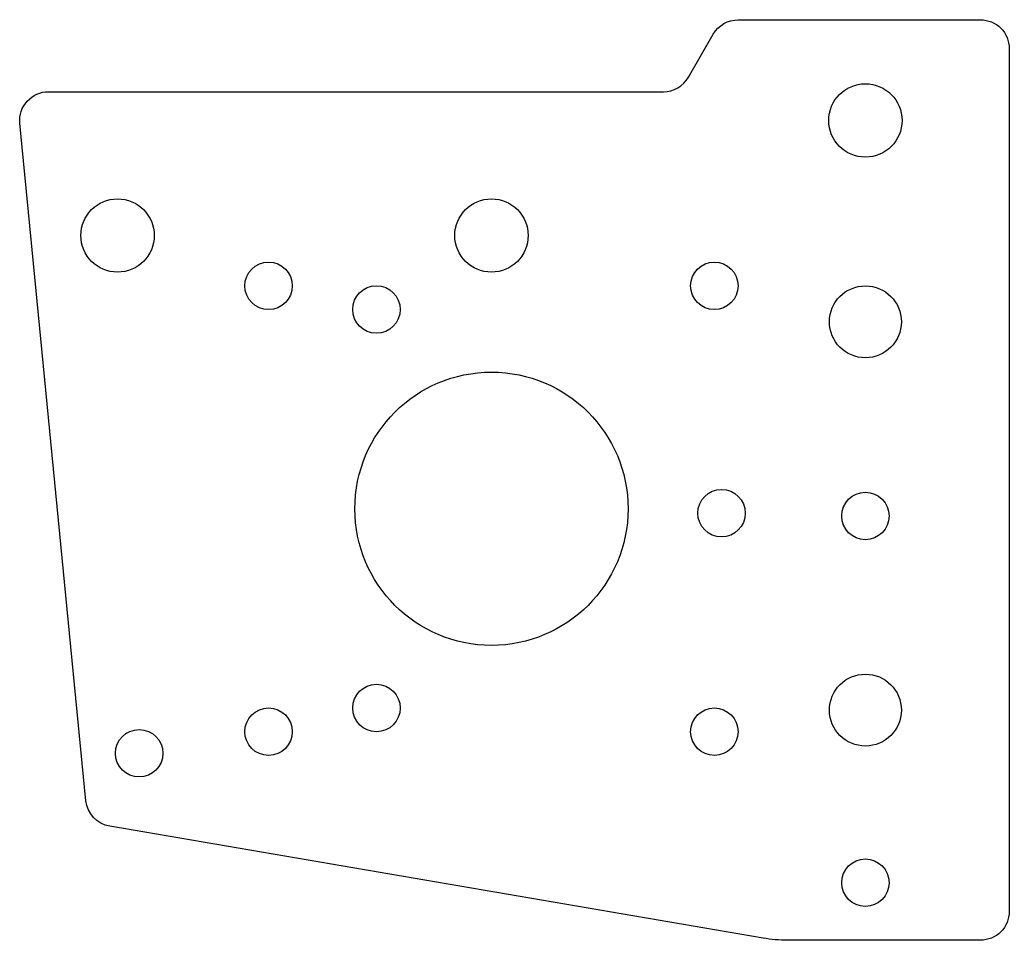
# Model space of a CAD drawing. Header units: millimetres. Extents: x -32.8 to 36, y -30 to 34.
import ezdxf

# ---------------------------------------------------------------- set-up
doc = ezdxf.new("R2010")
doc.units = ezdxf.units.MM
doc.layers.get('0').update_dxf_attribs({"linetype": 'CONTINUOUS'})

msp = doc.modelspace()

# ---------------------------------------------------------------- linework, layer by layer
msp.add_lwpolyline([(17.155, 34), (34, 34, -0.414214), (36, 32), (36, -28, -0.414214), (34, -30), (20.582, -30, -0.0424), (18.895, -29.857), (-26.544, -22.08, -0.338095), (-28.197, -20.303), (-32.789, 26.806, -0.442972), (-30.799, 29), (11.959, 29, 0.267949), (13.691, 30), (15.423, 33, -0.267949)], format="xyb", close=True)
for centre, radius in [((26, 27), 2.55), ((-26, 19), 2.55), ((0, 19), 2.55), ((-15.5, 15.5), 1.65), ((15.5, 15.5), 1.65), ((-8, 13.856), 1.65), ((26, 13), 2.5), ((0, 0), 9.5), ((15.997, -0.308), 1.65), ((26, -0.5), 1.65), ((26, -14), 2.5), ((-8, -13.856), 1.65), ((-15.5, -15.5), 1.65), ((15.5, -15.5), 1.65), ((-24.5, -17), 1.65), ((26, -26), 1.65)]:
    msp.add_circle(centre, radius)

doc.saveas('drawing.dxf')
